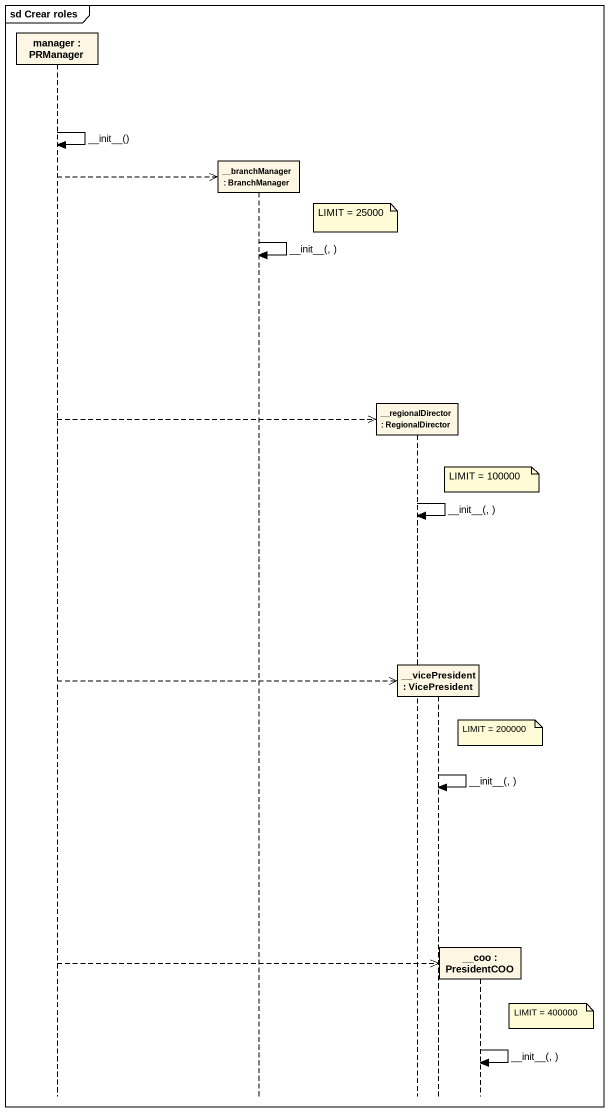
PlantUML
@startuml
mainframe sd Crear roles
hide footbox
participant "manager : PRManager" as manager
participant "__branchManager : BranchManager" as branchManager
participant "__regionalDirector : RegionalDirector" as regionalDirector
participant "__vicePresident : VicePresident" as vicePresident
participant "__coo : PresidentCOO" as coo

manager -> manager : ~__init~__()
manager -->> branchManager **
note left of regionalDirector : LIMIT = 25000
branchManager -> branchManager : ~__init~__(, )
manager -->> regionalDirector **
note over coo : LIMIT = 100000
regionalDirector -> regionalDirector : ~__init~__(, )
manager -->> vicePresident **
note over coo : LIMIT = 200000
vicePresident -> vicePresident : ~__init~__(, )
manager -->> coo **
note right of coo : LIMIT = 400000
coo -> coo : ~__init~__(, )
@enduml
